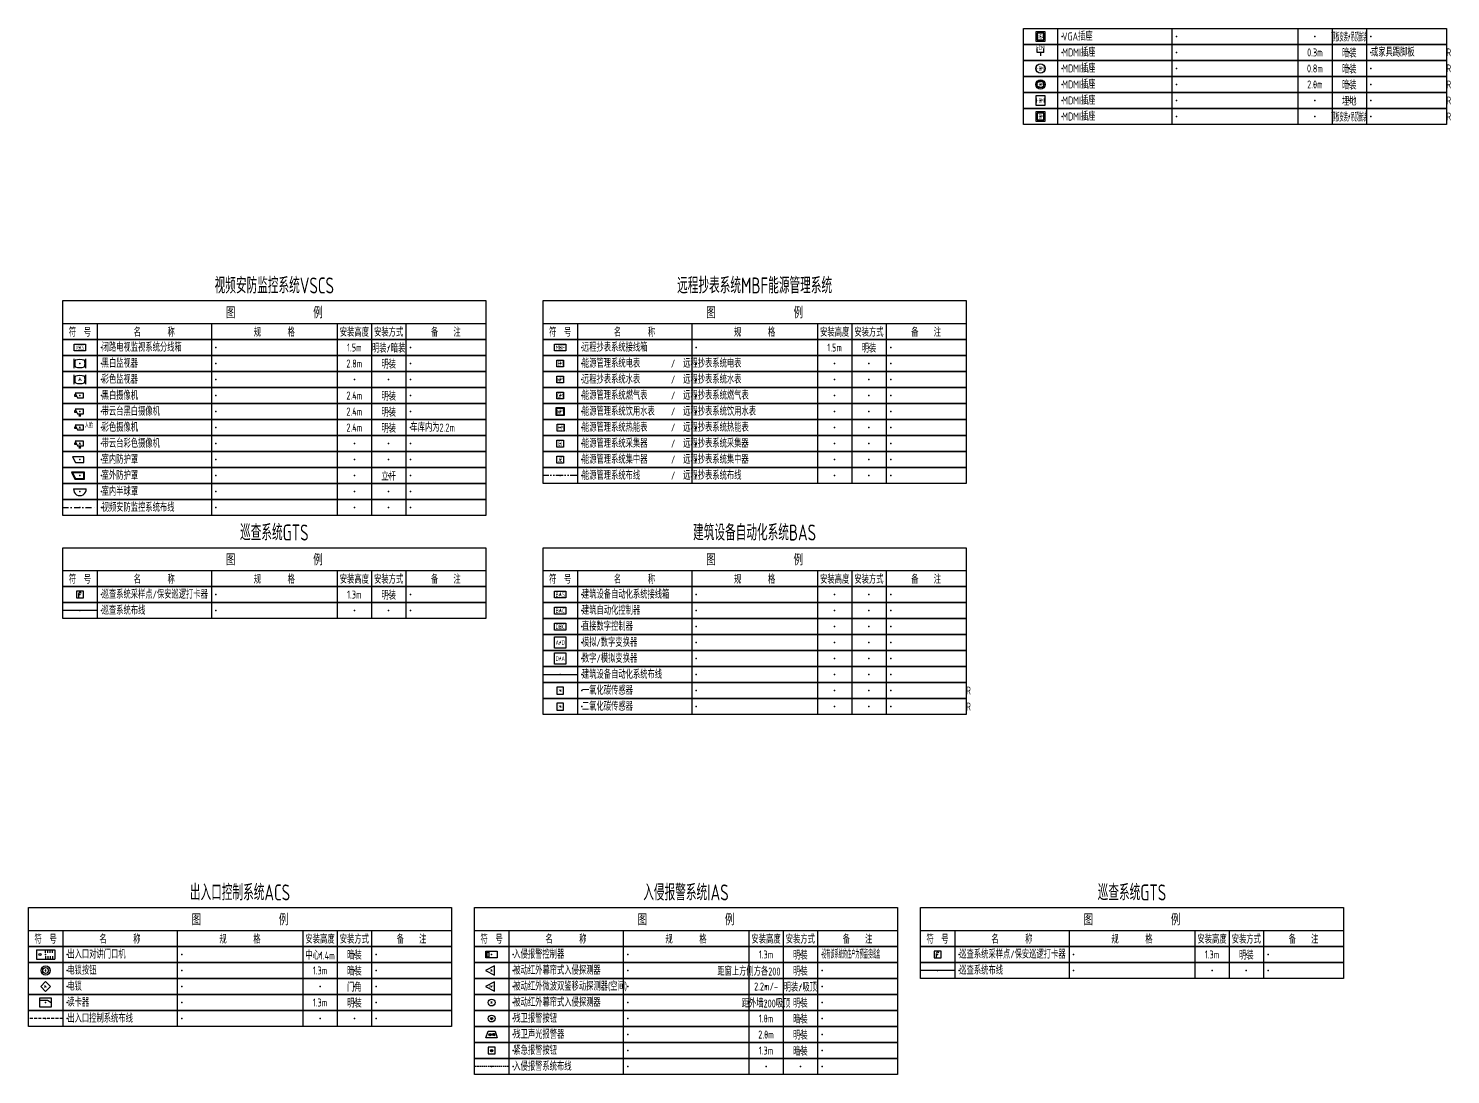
# Model space of a CAD drawing. Header units: millimetres. Extents: x -1040173 to 349982, y -145921 to 298175.
# Drawn here: x -567618 to -505438, y -145921 to -100186 of the extents above; entities that cross this region are included whole.
import ezdxf
from ezdxf.enums import TextEntityAlignment as Align

# ---------------------------------------------------------------- set-up
doc = ezdxf.new("R2010")
doc.units = ezdxf.units.MM
doc.header["$LTSCALE"] = 500
doc.header["$MEASUREMENT"] = 0
for name, pattern in [('DASHDOT', [1, 0.5, -0.25, 0, -0.25]), ('HIDDEN', [0.375, 0.25, -0.125]), ('HIDDEN2', [0.1875, 0.125, -0.0625]), ('PHANTOM2', [1.25, 0.625, -0.125, 0.125, -0.125, 0.125, -0.125])]:
    doc.linetypes.add(name, pattern=pattern)
doc.layers.get('0').update_dxf_attribs({"color": 255, "linetype": 'CONTINUOUS'})
for name, color, linetype in [('E-ACS-DEVC', 3, 'CONTINUOUS'), ('E-ACS-WIRE', 4, 'HIDDEN'), ('E-BAS-DEVC', 3, 'CONTINUOUS'), ('E-BAS-EQPM', 3, 'CONTINUOUS'), ('E-BAS-WIRE', 4, 'CONTINUOUS'), ('E-CATV-DEVC', 3, 'CONTINUOUS'), ('E-GTS-DEVC', 3, 'CONTINUOUS'), ('E-GTS-WIRE', 4, 'CONTINUOUS'), ('E-IAS-DEVC', 3, 'CONTINUOUS'), ('E-IAS-WIRE', 4, 'HIDDEN2'), ('E-MBF-DEVC', 3, 'CONTINUOUS'), ('E-MBF-EQPM', 3, 'CONTINUOUS'), ('E-MBF-WIRE', 4, 'PHANTOM2'), ('E-UNIV-DIAG', 2, 'CONTINUOUS'), ('E-UNIV-EL', 140, 'CONTINUOUS'), ('E-UNIV-NOTE', 6, 'CONTINUOUS'), ('E-VSCS-DEVC', 3, 'CONTINUOUS'), ('E-VSCS-EQPM', 3, 'CONTINUOUS'), ('E-VSCS-WIRE', 4, 'DASHDOT')]:
    doc.layers.add(name, color=color, linetype=linetype)
doc.styles.add('TH-STYLE3', font='tssdeng.shx', dxfattribs={"width": 0.7, "bigfont": 'tssdchn.shx'})

# ---------------------------------------------------------------- blocks, each defined once
blk = doc.blocks.new('E-BKTS2')
for p, q in [((0, 0), (185, 0)), ((0, -7), (0, 0)), ((185, 0), (185, -7)), ((185, -7), (0, -7))]:
    blk.add_line(p, q)
at = {"linetype": 'Continuous'}
for p, q in [((15, 0), (15, -7)), ((65, 0), (65, -7)), ((120, 0), (120, -7)), ((135, 0), (135, -7)), ((150, 0), (150, -7))]:
    blk.add_line(p, q, dxfattribs=at)
for p in [(7.5, -3.5), (17, -3.5), (67, -3.5), (127.5, -3.5), (142.5, -3.5), (152, -3.5)]:
    blk.add_point(p, dxfattribs=at)
blk = doc.blocks.new('E-BMBF01')
blk.add_lwpolyline([(-2.5, -1.5), (-2.5, 1.5), (2.5, 1.5), (2.5, -1.5)], close=True)
at = {"layer": 'E-UNIV-EL', "style": 'TH-STYLE3', "width": 0.7}
blk.add_attdef('BOX', text='', height=2, dxfattribs=at).set_placement((0, 0), align=Align.MIDDLE)
blk = doc.blocks.new('E-BKTS1')
blk.add_line((0, -10), (185, -10))
at = {"linetype": 'Continuous'}
for p, q in [((15, -10), (15, -17)), ((65, -10), (65, -17)), ((120, -10), (120, -17)), ((135, -10), (135, -17)), ((150, -10), (150, -17))]:
    blk.add_line(p, q, dxfattribs=at)
blk.add_lwpolyline([(0, 0), (185, 0), (185, -17), (0, -17)], close=True)
at = {"layer": 'E-UNIV-NOTE', "style": 'TH-STYLE3', "width": 0.7}
for s, height, p in [('图                例', 5, (92.5, -5)), ('安装高度', 3.5, (127.5, -13.5)), ('安装方式', 3.5, (142.5, -13.5))]:
    blk.add_text(s, height=height, dxfattribs=at).set_placement(p, align=Align.MIDDLE)
at = {"layer": 'E-UNIV-NOTE', "linetype": 'Continuous', "style": 'TH-STYLE3', "width": 0.7}
for s, p in [('符  号', (7.5, -13.5)), ('名       称', (40, -13.5)), ('规       格', (92.5, -13.5)), ('备    注', (167.5, -13.5))]:
    blk.add_text(s, height=3.5, dxfattribs=at).set_placement(p, align=Align.MIDDLE)
blk = doc.blocks.new('E-BGTS10')
blk.add_lwpolyline([(-1.5, -1.5), (1.5, -1.5), (1.5, 1.5), (-1.5, 1.5)], close=True)
at = {"layer": 'E-UNIV-EL'}
blk.add_line((-0.5, -1.5), (-0.5, 0.5), dxfattribs=at)
blk.add_arc((0, 0.46), 0.502, 5.04448, 174.95552, dxfattribs=at)
blk = doc.blocks.new('E-BVSCS000')
blk.add_lwpolyline([(-2.5, -1.5), (-2.5, 1.5), (2.5, 1.5), (2.5, -1.5)], close=True)
at = {"layer": 'E-UNIV-EL', "style": 'TH-STYLE3', "width": 0.5}
blk.add_attdef('BOX', text='', height=2, dxfattribs=at).set_placement((0, 0), align=Align.MIDDLE)
blk = doc.blocks.new('E-BVSCS010')
for p, q in [((-2.5, -2), (-2.5, 2)), ((2.5, 2), (2.5, -2))]:
    blk.add_line(p, q)
for centre, radius, start, end in [((2.375, 0), 4.625, 161.075356, 198.924644), ((0, -6.375), 8.125, 75.749967, 104.250033), ((-2.375, 0), 4.625, 341.075356, 18.924644), ((0, 6.375), 8.125, 255.749967, 284.250033)]:
    blk.add_arc(centre, radius, start, end)
blk = doc.blocks.new('E-BVSCS011')
for p, q in [((-2.5, -2), (-2.5, 2)), ((2.5, 2), (2.5, -2))]:
    blk.add_line(p, q)
for centre, radius, start, end in [((2.37, 0), 4.62, 161.07536, 198.92464), ((0, -6.37), 8.12, 75.74997, 104.25003), ((-2.38, 0), 4.62, 341.07536, 18.92464), ((0, 6.38), 8.12, 255.74997, 284.25003)]:
    blk.add_arc(centre, radius, start, end)
at = {"layer": 'E-UNIV-EL', "const_width": 0.25}
for points in [[(-0.12, 0.67, 1), (0.12, 0.67, 1)], [(-0.62, -0.33, 1), (-0.38, -0.33, 1)], [(0.38, -0.33, 1), (0.62, -0.33, 1)]]:
    blk.add_lwpolyline(points, format="xyb", close=True, dxfattribs=at)
blk = doc.blocks.new('E-BVSCS111')
blk.add_lwpolyline([(-1.3, -0.4), (-2.2, -0.4), (-2.2, 0.4), (-1.7, 0.4)])
for points in [[(1.5, 1), (-2, 1), (-1, -1), (1.5, -1)], [(-0.4, -1.8), (0.4, -1.8), (0, -1)]]:
    blk.add_lwpolyline(points, close=True)
at = {"layer": 'E-UNIV-EL', "const_width": 0.2}
for points in [[(-0.1, 0.4, 1), (0.1, 0.4, 1)], [(-0.5, -0.4, 1), (-0.3, -0.4, 1)], [(0.3, -0.4, 1), (0.5, -0.4, 1)]]:
    blk.add_lwpolyline(points, format="xyb", close=True, dxfattribs=at)
blk = doc.blocks.new('E-BVSCS100')
blk.add_lwpolyline([(-1.3, -0.4), (-2.2, -0.4), (-2.2, 0.4), (-1.7, 0.4)])
blk.add_lwpolyline([(1.5, 1), (-2, 1), (-1, -1), (1.5, -1)], close=True)
blk = doc.blocks.new('E-BVSCS101')
blk.add_lwpolyline([(-1.3, -0.4), (-2.2, -0.4), (-2.2, 0.4), (-1.7, 0.4)])
for points in [[(1.5, 1), (-2, 1), (-1, -1), (1.5, -1)], [(-0.4, -1.8), (0.4, -1.8), (0, -1)]]:
    blk.add_lwpolyline(points, close=True)
blk = doc.blocks.new('E-BVSCS200')
blk.add_lwpolyline([(1.75, -1.25), (1.75, 1.25), (-3.24, 1.25), (-1.99, -1.25)], close=True)
blk = doc.blocks.new('E-BVSCS201')
blk.add_lwpolyline([(2, -1.5), (2, 1.5), (-3.65, 1.5), (-2.15, -1.5)], close=True)
at = {"layer": 'E-UNIV-EL'}
blk.add_lwpolyline([(1.75, -1.25), (1.75, 1.25), (-3.24, 1.25), (-1.99, -1.25)], close=True, dxfattribs=at)
blk = doc.blocks.new('E-BVSCS210')
blk.add_line((-2.75, 1.25), (2.75, 1.25))
blk.add_arc((0, 1.01), 2.76, 175.02089, 4.97911)
blk = doc.blocks.new('E-BEMS000')
for p, q in [((-2.5, -1.5), (-2.5, 1.5)), ((-2.5, 1.5), (2.5, 1.5)), ((2.5, 1.5), (2.5, -1.5)), ((2.5, -1.5), (-2.5, -1.5))]:
    blk.add_line(p, q)
at = {"layer": 'E-UNIV-EL', "style": 'TH-STYLE3', "width": 0.7}
blk.add_attdef('BOX', text='', height=2, dxfattribs=at).set_placement((0, 0), align=Align.MIDDLE)
blk = doc.blocks.new('E-BEMS010')
blk.add_lwpolyline([(-2.5, -1.5), (-2.5, 1.5), (2.5, 1.5), (2.5, -1.5)], close=True)
at = {"layer": 'E-UNIV-EL', "style": 'TH-STYLE3', "width": 0.7}
blk.add_attdef('BOX', text='', height=2, dxfattribs=at).set_placement((0, 0), align=Align.MIDDLE)
blk = doc.blocks.new('E-BEMS011')
blk.add_lwpolyline([(-2.5, -1.5), (-2.5, 1.5), (2.5, 1.5), (2.5, -1.5)], close=True)
at = {"layer": 'E-UNIV-EL', "style": 'TH-STYLE3', "width": 0.7}
blk.add_attdef('BOX', text='', height=2, dxfattribs=at).set_placement((0, 0), align=Align.MIDDLE)
blk = doc.blocks.new('E-BEMS020')
blk.add_lwpolyline([(-2.5, -2.5), (-2.5, 2.5), (2.5, 2.5), (2.5, -2.5)], close=True)
at = {"layer": 'E-UNIV-EL', "style": 'TH-STYLE3', "width": 0.7}
blk.add_attdef('BOX', text='', height=2, dxfattribs=at).set_placement((0, 0), align=Align.MIDDLE)
blk = doc.blocks.new('E-BEMS021')
blk.add_lwpolyline([(-2.5, -2.5), (-2.5, 2.5), (2.5, 2.5), (2.5, -2.5)], close=True)
at = {"layer": 'E-UNIV-EL', "style": 'TH-STYLE3', "width": 0.7}
blk.add_attdef('BOX', text='', height=2, dxfattribs=at).set_placement((0, 0), align=Align.MIDDLE)
blk = doc.blocks.new('E-BEMS110')
blk.add_lwpolyline([(-1.5, -1.5), (-1.5, 1.5), (1.5, 1.5), (1.5, -1.5)], close=True)
at = {"layer": 'E-UNIV-EL', "style": 'TH-STYLE3', "width": 0.6}
blk.add_attdef('FUNCTION', text='', height=2, dxfattribs=at).set_placement((0, 0), align=Align.MIDDLE)
blk = doc.blocks.new('E-BEMS120')
blk.add_lwpolyline([(-1.5, -1.5), (-1.5, 1.5), (1.5, 1.5), (1.5, -1.5)], close=True)
at = {"layer": 'E-UNIV-EL', "style": 'TH-STYLE3', "width": 0.6}
blk.add_attdef('FUNCTION', text='', height=2, dxfattribs=at).set_placement((0, 0), align=Align.MIDDLE)
blk = doc.blocks.new('E-BEMS130')
blk.add_lwpolyline([(-1.5, -1.5), (-1.5, 1.5), (1.5, 1.5), (1.5, -1.5)], close=True)
at = {"layer": 'E-UNIV-EL', "style": 'TH-STYLE3', "width": 0.6}
blk.add_attdef('FUNCTION', text='', height=2, dxfattribs=at).set_placement((0, 0), align=Align.MIDDLE)
blk = doc.blocks.new('E-BEMS100')
blk.add_lwpolyline([(-1.5, -1.5), (-1.5, 1.5), (1.5, 1.5), (1.5, -1.5)], close=True)
at = {"layer": 'E-UNIV-EL', "style": 'TH-STYLE3', "width": 0.6}
blk.add_attdef('FUNCTION', text='', height=2, dxfattribs=at).set_placement((0, 0), align=Align.MIDDLE)
blk = doc.blocks.new('E-BEMS111')
blk.add_lwpolyline([(-1.75, -1.75), (-1.75, 1.75), (1.75, 1.75), (1.75, -1.75)], close=True)
at = {"layer": 'E-UNIV-EL'}
blk.add_lwpolyline([(-1.5, -1.5), (-1.5, 1.5), (1.5, 1.5), (1.5, -1.5)], close=True, dxfattribs=at)
at = {"layer": 'E-UNIV-EL', "style": 'TH-STYLE3', "width": 0.6}
blk.add_attdef('FUNCTION', text='', height=2, dxfattribs=at).set_placement((0, 0), align=Align.MIDDLE)
blk = doc.blocks.new('E-BEMS200')
blk.add_lwpolyline([(-1.5, -1.5), (-1.5, 1.5), (1.5, 1.5), (1.5, -1.5)], close=True)
at = {"layer": 'E-UNIV-EL', "style": 'TH-STYLE3', "width": 0.6}
blk.add_attdef('FUNCTION', text='', height=2, dxfattribs=at).set_placement((0, 0), align=Align.MIDDLE)
blk = doc.blocks.new('E-BEMS201')
blk.add_lwpolyline([(-1.5, -1.5), (-1.5, 1.5), (1.5, 1.5), (1.5, -1.5)], close=True)
at = {"layer": 'E-UNIV-EL', "style": 'TH-STYLE3', "width": 0.6}
blk.add_attdef('FUNCTION', text='', height=2, dxfattribs=at).set_placement((0, 0), align=Align.MIDDLE)
blk = doc.blocks.new('E-BEMS030')
blk.add_lwpolyline([(-1.5, -1.5), (1.5, -1.5), (1.5, 1.5), (-1.5, 1.5)], close=True)
at = {"layer": 'E-UNIV-EL', "style": 'TH-STYLE3', "width": 0.7}
blk.add_attdef('F', text='', height=1.3, dxfattribs=at).set_placement((0, 0), align=Align.MIDDLE)
blk = doc.blocks.new('E-BEMS031')
blk.add_lwpolyline([(-1.5, -1.5), (1.5, -1.5), (1.5, 1.5), (-1.5, 1.5)], close=True)
at = {"layer": 'E-UNIV-EL', "style": 'TH-STYLE3', "width": 0.7}
for tag, height, p in [('F', 1.3, (0, 0)), ('F2', 0.65, (1.08625, -0.3125))]:
    blk.add_attdef(tag, text='', height=height, dxfattribs=at).set_placement(p, align=Align.MIDDLE)
blk = doc.blocks.new('E-BCATV41-3')
blk.add_lwpolyline([(-2, 2), (-2, -2), (2, -2), (2, 2)], close=True)
at = {"layer": 'E-UNIV-EL'}
blk.add_lwpolyline([(-1.5, 1.5), (-1.5, -1.5), (1.5, -1.5), (1.5, 1.5)], close=True, dxfattribs=at)
at = {"layer": 'E-UNIV-EL', "style": 'TH-STYLE3', "width": 0.5}
blk.add_attdef('SOCKET', text='', height=2, dxfattribs=at).set_placement((0, 0), align=Align.MIDDLE)
blk = doc.blocks.new('E-BCATV50')
for p, q in [((-1.5, 1.5), (-1.5, 3.3)), ((1.5, 1.5), (-1.5, 1.5)), ((0, 1.5), (0, 0)), ((1.5, 1.5), (1.5, 3.3))]:
    blk.add_line(p, q)
at = {"layer": 'E-UNIV-EL', "style": 'TH-STYLE3', "width": 0.5}
blk.add_attdef('SOCKET', text='', height=2, dxfattribs=at).set_placement((0, 3.5), align=Align.MIDDLE)
blk = doc.blocks.new('E-BCATV51')
blk.add_circle((0, 0), 2)
at = {"layer": 'E-UNIV-EL', "style": 'TH-STYLE3', "width": 0.5}
blk.add_attdef('SOCKET', text='', height=2, dxfattribs=at).set_placement((0, 0), align=Align.MIDDLE)
blk = doc.blocks.new('E-BCATV51-1')
blk.add_circle((0, 0), 2)
at = {"layer": 'E-UNIV-EL'}
blk.add_circle((0, 0), 1.5, dxfattribs=at)
at = {"layer": 'E-UNIV-EL', "style": 'TH-STYLE3', "width": 0.5}
blk.add_attdef('SOCKET', text='', height=2, dxfattribs=at).set_placement((0, 0), align=Align.MIDDLE)
blk = doc.blocks.new('E-BCATV51-2')
blk.add_lwpolyline([(-2, 2), (-2, -2), (2, -2), (2, 2)], close=True)
at = {"layer": 'E-UNIV-EL', "style": 'TH-STYLE3', "width": 0.5}
blk.add_attdef('SOCKET', text='', height=2, dxfattribs=at).set_placement((0, 0), align=Align.MIDDLE)
blk = doc.blocks.new('E-BCATV51-3')
blk.add_lwpolyline([(-2, 2), (-2, -2), (2, -2), (2, 2)], close=True)
at = {"layer": 'E-UNIV-EL'}
blk.add_lwpolyline([(-1.5, 1.5), (-1.5, -1.5), (1.5, -1.5), (1.5, 1.5)], close=True, dxfattribs=at)
at = {"layer": 'E-UNIV-EL', "style": 'TH-STYLE3', "width": 0.5}
blk.add_attdef('SOCKET', text='', height=2, dxfattribs=at).set_placement((0, 0), align=Align.MIDDLE)
blk = doc.blocks.new('E-BVSCS110')
blk.add_lwpolyline([(-1.3, -0.4), (-2.2, -0.4), (-2.2, 0.4), (-1.7, 0.4)])
blk.add_lwpolyline([(1.5, 1), (-2, 1), (-1, -1), (1.5, -1)], close=True)
at = {"layer": 'E-UNIV-EL', "const_width": 0.2}
for points in [[(-0.1, 0.4, 1), (0.1, 0.4, 1)], [(-0.5, -0.4, 1), (-0.3, -0.4, 1)], [(0.3, -0.4, 1), (0.5, -0.4, 1)]]:
    blk.add_lwpolyline(points, format="xyb", close=True, dxfattribs=at)
blk = doc.blocks.new('E-BVSCS110-1')
at = {"layer": 'E-VSCS-DEVC'}
blk.add_blockref('E-BVSCS110', (0, 0), dxfattribs=at)
at = {"layer": 'E-UNIV-EL', "style": 'TH-STYLE3', "width": 0.7}
blk.add_attdef('人脸', (2.1, 0), '', height=2, dxfattribs=at)
blk = doc.blocks.new('E-BACS01')
for p, q in [((-4, 2), (-4, -2)), ((-4, 2), (4, 2)), ((4, 2), (4, -2)), ((-4, -2), (4, -2))]:
    blk.add_line(p, q)
at = {"layer": 'E-UNIV-EL'}
for p, q in [((0, 1), (0, 2)), ((0, 0.67), (0, 2)), ((1, 0.67), (1, 2)), ((2, 0.67), (2, 2)), ((3, 0.67), (3, 2)), ((0, -0.67), (0, -2)), ((0, -1), (0, -2)), ((1, -0.67), (1, -2)), ((2, -0.67), (2, -2)), ((3, -0.67), (3, -2))]:
    blk.add_line(p, q, dxfattribs=at)
blk.add_circle((-2.5, 0), 0.5, dxfattribs=at)
blk = doc.blocks.new('E-BACS51')
blk.add_circle((0, 0), 2)
at = {"layer": 'E-UNIV-EL'}
blk.add_circle((0, 0), 1.25, dxfattribs=at)
at = {"layer": 'E-UNIV-EL', "style": 'TH-STYLE3', "width": 0.7}
blk.add_attdef('F', text='', height=1.3, dxfattribs=at).set_placement((0, 0), align=Align.MIDDLE)
blk = doc.blocks.new('E-BACS41')
blk.add_lwpolyline([(-2.5, 2), (2.5, 2), (2.5, -2), (-2.5, -2)], close=True)
at = {"layer": 'E-UNIV-EL'}
for p, q in [((-2.5, 1), (0.77, 1)), ((0.77, 1), (2.5, 0))]:
    blk.add_line(p, q, dxfattribs=at)
blk = doc.blocks.new('E-BACS21')
blk.add_lwpolyline([(0, -2.12), (-2.12, 0), (0, 2.12), (2.12, 0)], close=True)
at = {"layer": 'E-UNIV-EL', "style": 'TH-STYLE3', "width": 0.7}
blk.add_attdef('F', text='', height=1.3, dxfattribs=at).set_placement((0, 0), align=Align.MIDDLE)
blk = doc.blocks.new('E-BIAS111')
blk.add_circle((0, 0), 1.5)
at = {"layer": 'E-UNIV-EL', "style": 'TH-STYLE3', "width": 0.6}
blk.add_attdef('F', text='', height=1.3, dxfattribs=at).set_placement((0, 0), align=Align.MIDDLE)
blk = doc.blocks.new('E-BIAS110')
blk.add_lwpolyline([(1.33, -2), (1.33, 2), (-2.67, 0)], close=True)
at = {"layer": 'E-UNIV-EL', "style": 'TH-STYLE3', "width": 0.5}
blk.add_attdef('F', text='', height=1.3, dxfattribs=at).set_placement((0, 0), align=Align.MIDDLE)
blk = doc.blocks.new('E-BIAS120')
blk.add_lwpolyline([(1.33, -2), (1.33, 2), (-2.67, 0)], close=True)
at = {"layer": 'E-UNIV-EL', "style": 'TH-STYLE3', "width": 0.5}
blk.add_attdef('F', text='', height=1.3, dxfattribs=at).set_placement((0, 0), align=Align.MIDDLE)
blk = doc.blocks.new('E-BIAS020')
blk.add_lwpolyline([(-2.5, -1.5), (-1.5, 1.5), (1.5, 1.5), (2.5, -1.5)], close=True)
at = {"layer": 'E-UNIV-EL'}
for p, q in [((-1.1, 0.35), (-0.4, -0.35)), ((-0.4, 0.35), (-1.1, -0.35)), ((0.25, 0.25), (0.25, -0.25)), ((0.25, 0.25), (0.65, 0.25)), ((1.25, 0.5), (0.65, 0.25)), ((0.65, 0.25), (0.65, -0.25)), ((1.25, 0.5), (1.25, -0.5)), ((0.65, -0.25), (0.25, -0.25)), ((1.25, -0.5), (0.65, -0.25))]:
    blk.add_line(p, q, dxfattribs=at)
blk.add_circle((-0.75, 0), 0.5, dxfattribs=at)
blk = doc.blocks.new('E-BIAS010')
blk.add_lwpolyline([(-2.5, -1.5), (-2.5, 1.5), (2.5, 1.5), (2.5, -1.5)], close=True)
at = {"layer": 'E-UNIV-EL'}
for p, q in [((-2, 1), (-1, 1)), ((-2, -1), (-2, 1)), ((-1, -1), (-1, 1)), ((-2, -1), (-1, -1))]:
    blk.add_line(p, q, dxfattribs=at)
blk = doc.blocks.new('E-BIAS200')
blk.add_circle((0, 0), 1.5)
at = {"layer": 'E-UNIV-EL'}
blk.add_circle((0, 0), 0.5, dxfattribs=at)
blk = doc.blocks.new('E-BIAS201')
blk.add_lwpolyline([(-1.5, -1.5), (1.5, -1.5), (1.5, 1.5), (-1.5, 1.5)], close=True)
at = {"layer": 'E-UNIV-EL'}
blk.add_circle((0, 0), 0.5, dxfattribs=at)

msp = doc.modelspace()

# ---------------------------------------------------------------- linework, layer by layer
at = {"layer": 'E-ACS-WIRE'}
msp.add_line((-566118, -143471), (-567618, -143471), dxfattribs=at)
at = {"layer": 'E-BAS-WIRE'}
msp.add_line((-545118, -128436), (-543618, -128436), dxfattribs=at)
at = {"layer": 'E-GTS-WIRE'}
for p, q in [((-564618, -125636), (-566118, -125636)), ((-527118, -141371), (-528618, -141371))]:
    msp.add_line(p, q, dxfattribs=at)
at = {"layer": 'E-IAS-WIRE'}
msp.add_line((-546618, -145571), (-548118, -145571), dxfattribs=at)
at = {"layer": 'E-MBF-WIRE'}
msp.add_line((-543618, -119736), (-545118, -119736), dxfattribs=at)
at = {"layer": 'E-VSCS-WIRE'}
msp.add_line((-566118, -121136), (-564618, -121136), dxfattribs=at)

# ---------------------------------------------------------------- block references
at = {"layer": 'E-ACS-DEVC', "xscale": 100, "yscale": 100, "zscale": 100}
for name, p in [('E-BACS01', (-566868, -140671)), ('E-BACS41', (-566868, -142771))]:
    msp.add_blockref(name, p, dxfattribs=at)
for name, p, values in [('E-BACS51', (-566868, -141371), {'F': 'E'}), ('E-BACS21', (-566868, -142071), {'F': 'EL'})]:
    msp.add_blockref(name, p, dxfattribs=at).add_auto_attribs(values)
at = {"layer": 'E-BAS-DEVC', "xscale": 100, "yscale": 100, "zscale": 100}
for name, p, values in [('E-BEMS030', (-544368, -129136), {'F': 'CO'}), ('E-BEMS031', (-544368, -129836), {'F': 'CO', 'F2': '2'})]:
    msp.add_blockref(name, p, dxfattribs=at).add_auto_attribs(values)
at = {"layer": 'E-BAS-EQPM', "xscale": 100, "yscale": 100, "zscale": 100}
for name, p, values in [('E-BEMS000', (-544368, -124936), {'BOX': 'BAS'}), ('E-BEMS010', (-544368, -125636), {'BOX': 'BAC'}), ('E-BEMS011', (-544368, -126336), {'BOX': 'DDC'}), ('E-BEMS020', (-544368, -127036), {'BOX': 'A/D'}), ('E-BEMS021', (-544368, -127736), {'BOX': 'D/A'})]:
    msp.add_blockref(name, p, dxfattribs=at).add_auto_attribs(values)
at = {"layer": 'E-CATV-DEVC', "xscale": 100, "yscale": 100, "zscale": 100}
for name, p, values in [('E-BCATV41-3', (-523368, -100536), {'SOCKET': 'VGA'}), ('E-BCATV50', (-523368, -101386), {'SOCKET': 'HDMI'}), ('E-BCATV51', (-523368, -101936), {'SOCKET': 'HDMI'}), ('E-BCATV51-1', (-523368, -102636), {'SOCKET': 'HDMI'}), ('E-BCATV51-2', (-523368, -103336), {'SOCKET': 'HDMI'}), ('E-BCATV51-3', (-523368, -104036), {'SOCKET': 'HDMI'})]:
    msp.add_blockref(name, p, dxfattribs=at).add_auto_attribs(values)
at = {"layer": 'E-GTS-DEVC', "xscale": 100, "yscale": 100, "zscale": 100}
for p in [(-565368, -124936), (-527868, -140671)]:
    msp.add_blockref('E-BGTS10', p, dxfattribs=at)
at = {"layer": 'E-IAS-DEVC', "xscale": 100, "yscale": 100, "zscale": 100}
for name, p in [('E-BIAS010', (-547368, -140671)), ('E-BIAS200', (-547368, -143471)), ('E-BIAS020', (-547368, -144171)), ('E-BIAS201', (-547368, -144871))]:
    msp.add_blockref(name, p, dxfattribs=at)
for name, p, values in [('E-BIAS110', (-547368, -141371), {'F': 'IR'}), ('E-BIAS120', (-547368, -142071), {'F': 'IR/M'})]:
    msp.add_blockref(name, p, dxfattribs=at).add_auto_attribs(values)
at = {"layer": 'E-IAS-DEVC'}
ref = msp.add_blockref('E-BIAS111', (-547368, -142771), dxfattribs=dict(at, xscale=100, yscale=100, zscale=100))
ref.add_attrib('F', 'IR', dxfattribs={"layer": 'E-UNIV-EL', "height": 130, "style": 'TH-STYLE3', "width": 0.5}).set_placement((-547368, -142771), align=Align.MIDDLE)
at = {"layer": 'E-MBF-DEVC', "xscale": 100, "yscale": 100, "zscale": 100}
for name, p, values in [('E-BEMS100', (-544368, -114836), {'FUNCTION': 'EM'}), ('E-BEMS110', (-544368, -115536), {'FUNCTION': 'WM'}), ('E-BEMS120', (-544368, -116236), {'FUNCTION': 'GM'}), ('E-BEMS111', (-544368, -116936), {'FUNCTION': 'WM'}), ('E-BEMS130', (-544347, -117636), {'FUNCTION': 'HM'}), ('E-BEMS200', (-544368, -118336), {'FUNCTION': 'CJ'}), ('E-BEMS201', (-544368, -119036), {'FUNCTION': 'JZ'})]:
    msp.add_blockref(name, p, dxfattribs=at).add_auto_attribs(values)
at = {"layer": 'E-MBF-EQPM', "xscale": 100, "yscale": 100, "zscale": 100}
msp.add_blockref('E-BMBF01', (-544368, -114136), dxfattribs=at).add_auto_attribs({'BOX': 'MBF'})
at = {"layer": 'E-UNIV-DIAG', "xscale": 100, "yscale": 100, "zscale": 100}
for name, p in [('E-BKTS2', (-524118, -100186)), ('E-BKTS2', (-524118, -100886)), ('E-BKTS2', (-524118, -101586)), ('E-BKTS2', (-524118, -102286)), ('E-BKTS2', (-524118, -102986)), ('E-BKTS2', (-524118, -103686)), ('E-BKTS1', (-566118, -112086)), ('E-BKTS1', (-545118, -112086)), ('E-BKTS2', (-566118, -113786)), ('E-BKTS2', (-545118, -113786)), ('E-BKTS2', (-566118, -114486)), ('E-BKTS2', (-545118, -114486)), ('E-BKTS2', (-566118, -115186)), ('E-BKTS2', (-545118, -115186)), ('E-BKTS2', (-566118, -115886)), ('E-BKTS2', (-545118, -115886)), ('E-BKTS2', (-566118, -116586)), ('E-BKTS2', (-545118, -116586)), ('E-BKTS2', (-566118, -117286)), ('E-BKTS2', (-545118, -117286)), ('E-BKTS2', (-566118, -117986)), ('E-BKTS2', (-545118, -117986)), ('E-BKTS2', (-566118, -118686)), ('E-BKTS2', (-545118, -118686)), ('E-BKTS2', (-566118, -119386)), ('E-BKTS2', (-545118, -119386)), ('E-BKTS2', (-566118, -120086)), ('E-BKTS2', (-566118, -120786)), ('E-BKTS1', (-566118, -122886)), ('E-BKTS1', (-545118, -122886)), ('E-BKTS2', (-566118, -124586)), ('E-BKTS2', (-545118, -124586)), ('E-BKTS2', (-566118, -125286)), ('E-BKTS2', (-545118, -125286)), ('E-BKTS2', (-545118, -125986)), ('E-BKTS2', (-545118, -126686)), ('E-BKTS2', (-545118, -127386)), ('E-BKTS2', (-545118, -128086)), ('E-BKTS2', (-545118, -128786)), ('E-BKTS2', (-545118, -129486)), ('E-BKTS1', (-567618, -138621)), ('E-BKTS1', (-548118, -138621)), ('E-BKTS1', (-528618, -138621)), ('E-BKTS2', (-567618, -140321)), ('E-BKTS2', (-548118, -140321)), ('E-BKTS2', (-528618, -140321)), ('E-BKTS2', (-567618, -141021)), ('E-BKTS2', (-548118, -141021)), ('E-BKTS2', (-528618, -141021)), ('E-BKTS2', (-567618, -141721)), ('E-BKTS2', (-548118, -141721)), ('E-BKTS2', (-567618, -142421)), ('E-BKTS2', (-548118, -142421)), ('E-BKTS2', (-567618, -143121)), ('E-BKTS2', (-548118, -143121)), ('E-BKTS2', (-548118, -143821)), ('E-BKTS2', (-548118, -144521)), ('E-BKTS2', (-548118, -145221))]:
    msp.add_blockref(name, p, dxfattribs=at)
at = {"layer": 'E-UNIV-NOTE', "xscale": 100, "yscale": 100, "zscale": 100}
msp.add_blockref('E-BVSCS110-1', (-565368, -117636), dxfattribs=at).add_auto_attribs({'人脸': '人脸'})
at = {"layer": 'E-VSCS-DEVC', "xscale": 100, "yscale": 100, "zscale": 100}
for name, p in [('E-BVSCS100', (-565368, -116236)), ('E-BVSCS101', (-565368, -116936)), ('E-BVSCS111', (-565368, -118336)), ('E-BVSCS200', (-565368, -119036)), ('E-BVSCS201', (-565368, -119736)), ('E-BVSCS210', (-565368, -120436))]:
    msp.add_blockref(name, p, dxfattribs=at)
at = {"layer": 'E-VSCS-EQPM', "xscale": 100, "yscale": 100, "zscale": 100}
msp.add_blockref('E-BVSCS000', (-565368, -114136), dxfattribs=at).add_auto_attribs({'BOX': 'VSCS'})
for name, p in [('E-BVSCS010', (-565368, -114836)), ('E-BVSCS011', (-565368, -115536))]:
    msp.add_blockref(name, p, dxfattribs=at)

# ---------------------------------------------------------------- texts
at = {"layer": 'E-UNIV-NOTE', "linetype": 'Continuous', "style": 'TH-STYLE3', "width": 0.7}
for s, p in [('VGA插座', (-522418, -100536)), ('MDMI插座', (-522418, -101236)), ('MDMI插座', (-522418, -101936)), ('MDMI插座', (-522418, -102636)), ('MDMI插座', (-522418, -103336)), ('MDMI插座', (-522418, -104036)), ('闭路电视监视系统分线箱', (-564418, -114136)), ('视频安防监控系统布线', (-564418, -121136)), ('建筑设备自动化系统布线', (-543418, -128436)), ('电锁按钮', (-565918, -141371)), ('电锁', (-565918, -142071)), ('读卡器', (-565918, -142771))]:
    msp.add_text(s, height=350, dxfattribs=at).set_placement(p, align=Align.MIDDLE_LEFT)
at = {"layer": 'E-UNIV-NOTE', "style": 'TH-STYLE3'}
for s, height, width, p in [('顶板安装/吊顶嵌装', 350, 0.4, (-509868, -100536)), ('0.3m', 350, 0.7, (-511368, -101236)), ('暗装', 350, 0.7, (-509868, -101236)), ('R', 350, 0.7, (-505518, -101236)), ('0.8m', 350, 0.7, (-511368, -101936)), ('暗装', 350, 0.7, (-509868, -101936)), ('R', 350, 0.7, (-505518, -101936)), ('2.0m', 350, 0.7, (-511368, -102636)), ('暗装', 350, 0.7, (-509868, -102636)), ('R', 350, 0.7, (-505518, -102636)), ('埋地', 350, 0.7, (-509868, -103336)), ('R', 350, 0.7, (-505518, -103336)), ('顶板安装/吊顶嵌装', 350, 0.4, (-509868, -104036)), ('R', 350, 0.7, (-505518, -104036)), ('视频安防监控系统VSCS', 700, 0.7, (-556868, -111386)), ('远程抄表系统MBF能源管理系统', 700, 0.7, (-535868, -111386)), ('1.5m', 350, 0.7, (-553368, -114136)), ('明装/暗装', 350, 0.7, (-551868, -114136)), ('1.5m', 350, 0.7, (-532368, -114136)), ('明装', 350, 0.7, (-530868, -114136)), ('2.8m', 350, 0.7, (-553368, -114836)), ('明装', 350, 0.7, (-551868, -114836)), ('2.4m', 350, 0.7, (-553368, -116236)), ('明装', 350, 0.7, (-551868, -116236)), ('2.4m', 350, 0.7, (-553368, -116936)), ('明装', 350, 0.7, (-551868, -116936)), ('2.4m', 350, 0.7, (-553368, -117636)), ('明装', 350, 0.7, (-551868, -117636)), ('立杆', 350, 0.7, (-551868, -119736)), ('巡查系统GTS', 700, 0.7, (-556868, -122186)), ('建筑设备自动化系统BAS', 700, 0.7, (-535868, -122186)), ('1.3m', 350, 0.7, (-553368, -124936)), ('明装', 350, 0.7, (-551868, -124936)), ('R', 350, 0.7, (-526518, -129136)), ('R', 350, 0.7, (-526518, -129836)), ('出入口控制系统ACS', 700, 0.7, (-558368, -137921)), ('入侵报警系统IAS', 700, 0.7, (-538868, -137921)), ('巡查系统GTS', 700, 0.7, (-519368, -137921)), ('中心1.4m', 350, 0.7, (-554868, -140671)), ('暗装', 350, 0.7, (-553368, -140671)), ('1.3m', 350, 0.7, (-535368, -140671)), ('明装', 350, 0.7, (-533868, -140671)), ('1.3m', 350, 0.7, (-515868, -140671)), ('明装', 350, 0.7, (-514368, -140671)), ('1.3m', 350, 0.7, (-554868, -141371)), ('暗装', 350, 0.7, (-553368, -141371)), ('距窗上方侧方各200', 350, 0.7, (-536118, -141371)), ('明装', 350, 0.7, (-533868, -141371)), ('门角', 350, 0.7, (-553368, -142071)), ('2.2m/-', 350, 0.7, (-535368, -142071)), ('明装/吸顶', 350, 0.7, (-533868, -142071)), ('1.3m', 350, 0.7, (-554868, -142771)), ('明装', 350, 0.7, (-553368, -142771)), ('距外墙200吸顶', 350, 0.7, (-535368, -142771)), ('明装', 350, 0.7, (-533868, -142771)), ('1.0m', 350, 0.7, (-535368, -143471)), ('暗装', 350, 0.7, (-533868, -143471)), ('2.0m', 350, 0.7, (-535368, -144171)), ('明装', 350, 0.7, (-533868, -144171)), ('1.3m', 350, 0.7, (-535368, -144871)), ('暗装', 350, 0.7, (-533868, -144871))]:
    msp.add_text(s, height=height, dxfattribs=dict(at, width=width)).set_placement(p, align=Align.MIDDLE)
for s, width, p in [('或家具踢脚板', 0.7, (-508918, -101236)), ('远程抄表系统接线箱', 0.7, (-543418, -114136)), ('黑白监视器', 0.7, (-564418, -114836)), ('能源管理系统电表', 0.7, (-543418, -114836)), ('/', 0.7, (-539526, -114836)), ('远程抄表系统电表', 0.7, (-538991, -114836)), ('彩色监视器', 0.7, (-564418, -115536)), ('远程抄表系统水表', 0.7, (-543418, -115536)), ('/', 0.7, (-539526, -115536)), ('远程抄表系统水表', 0.7, (-538991, -115536)), ('黑白摄像机', 0.7, (-564418, -116244)), ('能源管理系统燃气表', 0.7, (-543418, -116236)), ('/', 0.7, (-539526, -116236)), ('远程抄表系统燃气表', 0.7, (-538991, -116236)), ('带云台黑白摄像机', 0.7, (-564418, -116936)), ('能源管理系统饮用水表', 0.7, (-543418, -116936)), ('/', 0.7, (-539526, -116936)), ('远程抄表系统饮用水表', 0.7, (-538991, -116936)), ('彩色摄像机', 0.7, (-564418, -117636)), ('车库内为2.2m', 0.7, (-550918, -117636)), ('能源管理系统热能表', 0.7, (-543418, -117636)), ('/', 0.7, (-539526, -117636)), ('远程抄表系统热能表', 0.7, (-538991, -117636)), ('带云台彩色摄像机', 0.7, (-564418, -118336)), ('能源管理系统采集器', 0.7, (-543418, -118336)), ('远程抄表系统采集器', 0.7, (-538991, -118336)), ('/', 0.7, (-539526, -118336)), ('室内防护罩', 0.7, (-564418, -119036)), ('能源管理系统集中器', 0.7, (-543418, -119036)), ('/', 0.7, (-539526, -119036)), ('远程抄表系统集中器', 0.7, (-538991, -119036)), ('室外防护罩', 0.7, (-564418, -119736)), ('能源管理系统布线', 0.7, (-543418, -119736)), ('/', 0.7, (-539526, -119736)), ('远程抄表系统布线', 0.7, (-538991, -119736)), ('室内半球罩', 0.7, (-564418, -120436)), ('巡查系统采样点/保安巡逻打卡器', 0.7, (-564418, -124936)), ('建筑设备自动化系统接线箱', 0.7, (-543418, -124936)), ('巡查系统布线', 0.7, (-564418, -125636)), ('建筑自动化控制器', 0.7, (-543418, -125636)), ('直接数字控制器', 0.7, (-543418, -126336)), ('模拟/数字变换器', 0.7, (-543418, -127036)), ('数字/模拟变换器', 0.7, (-543418, -127736)), ('一氧化碳传感器', 0.7, (-543418, -129136)), ('二氧化碳传感器', 0.7, (-543418, -129836)), ('出入口对讲门口机', 0.7, (-565918, -140671)), ('入侵报警控制器', 0.7, (-546418, -140671)), ('没有该系统的住户为预留接线盒', 0.4, (-532918, -140671)), ('巡查系统采样点/保安巡逻打卡器', 0.7, (-526918, -140671)), ('被动红外幕帘式入侵探测器', 0.7, (-546418, -141371)), ('巡查系统布线', 0.7, (-526918, -141371)), ('被动红外微波双鉴移动探测器(空间)', 0.7, (-546418, -142071)), ('被动红外幕帘式入侵探测器', 0.7, (-546418, -142771)), ('出入口控制系统布线', 0.7, (-565918, -143471)), ('残卫报警按钮', 0.7, (-546418, -143471)), ('残卫声光报警器', 0.7, (-546418, -144171)), ('紧急报警按钮', 0.7, (-546418, -144871)), ('入侵报警系统布线', 0.7, (-546418, -145571))]:
    msp.add_text(s, height=350, dxfattribs=dict(at, width=width)).set_placement(p, align=Align.MIDDLE_LEFT)

doc.saveas('drawing.dxf')
